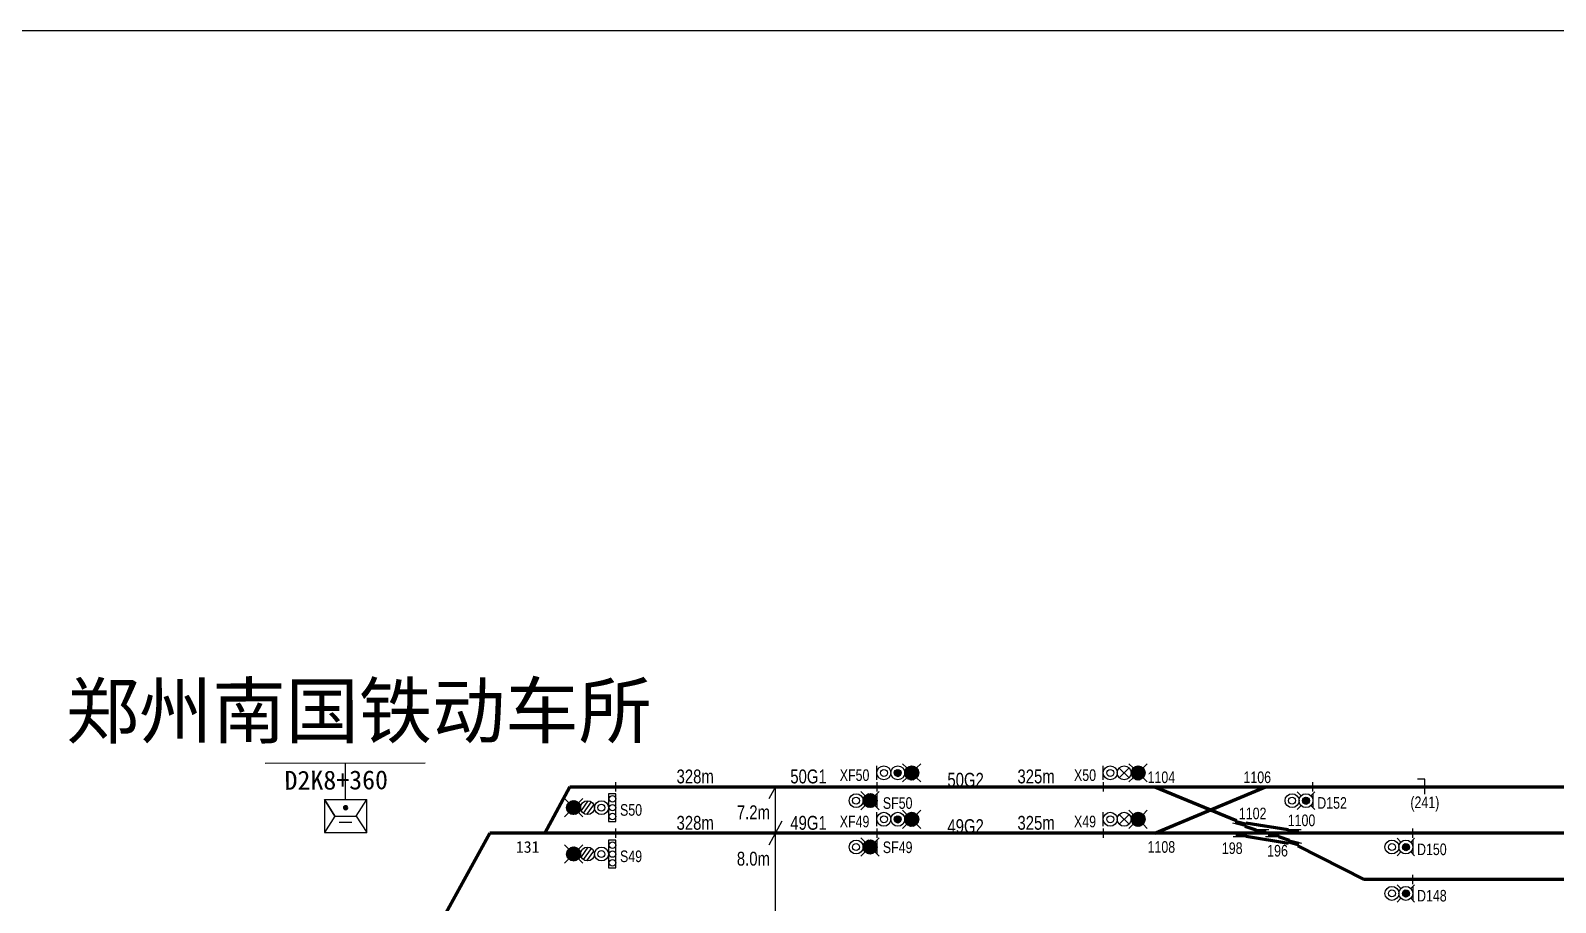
# Model space of a CAD drawing. Header units: millimetres. Extents: x -17381 to -15684, y 1883 to 2345.
# Drawn here: x -16057.7 to -15915.7, y 2263.8 to 2345 of the extents above; entities that cross this region are included whole.
import ezdxf
from ezdxf.enums import TextEntityAlignment as Align

# ---------------------------------------------------------------- set-up
doc = ezdxf.new("R2010")
doc.units = ezdxf.units.MM
doc.layers.add('1', color=1, linetype='Continuous')
doc.layers.add('标注', color=7, linetype='Continuous')
doc.styles.add('HZTXT', font='rs9.shx', dxfattribs={"width": 0.7, "bigfont": 'HZTXT.SHX'})
doc.styles.add('宋体', font='')
doc.styles.get('宋体').set_extended_font_data('SimSun')

# ---------------------------------------------------------------- blocks, each defined once
blk = doc.blocks.new('BD')
at = {"layer": '1', "color": 7}
for radius in [1.5, 0.75]:
    blk.add_circle((0, 0), radius, dxfattribs=at)
blk = doc.blocks.new('*X12')
at = {"color": 0}
for p, q in [((-1.5, 0.06), (0.7, 1.33)), ((-1.5, -0.06), (0.8, 1.27)), ((-1.49, 0.18), (0.59, 1.38)), ((-1.49, -0.17), (0.89, 1.21)), ((-1.47, 0.31), (0.47, 1.43)), ((-1.47, -0.27), (0.97, 1.14)), ((-1.45, -0.38), (1.05, 1.07)), ((-1.43, 0.44), (0.33, 1.46)), ((-1.42, -0.48), (1.12, 0.99)), ((-1.39, -0.57), (1.19, 0.92)), ((-1.38, 0.59), (0.18, 1.49)), ((-1.35, -0.66), (1.25, 0.83)), ((-1.3, 0.75), (0, 1.5)), ((-1.3, -0.75), (1.3, 0.75)), ((-1.25, -0.83), (1.35, 0.66)), ((-1.19, -0.92), (1.39, 0.57)), ((-1.17, 0.94), (-0.23, 1.48)), ((-1.12, -0.99), (1.42, 0.48)), ((-1.05, -1.07), (1.45, 0.38)), ((-0.97, -1.14), (1.47, 0.27)), ((-0.89, -1.21), (1.49, 0.17)), ((-0.8, -1.27), (1.5, 0.06)), ((-0.7, -1.33), (1.5, -0.06)), ((-0.59, -1.38), (1.49, -0.18)), ((-0.47, -1.43), (1.47, -0.31)), ((-0.33, -1.46), (1.43, -0.44)), ((-0.18, -1.49), (1.38, -0.59)), ((0, -1.5), (1.3, -0.75)), ((0.23, -1.48), (1.17, -0.94))]:
    blk.add_line(p, q, dxfattribs=at)
blk = doc.blocks.new('HDL')
at = {"layer": '1'}
for p, q in [((-1.06, 1.06), (-1.96, 1.96)), ((1.06, 1.06), (1.96, 1.96)), ((-1.06, -1.06), (-1.96, -1.96)), ((1.96, -1.96), (1.06, -1.06))]:
    blk.add_line(p, q, dxfattribs=at)
at = {"layer": '1', "color": 1}
blk.add_circle((0, 0), 1.5, dxfattribs=at)
at = {"layer": '1'}
blk.add_blockref('*X12', (0, 0), dxfattribs=at)
blk = doc.blocks.new('2xzla2')
at = {"layer": '1', "color": 7}
for p, q in [((0, 0.75), (0, -0.75)), ((0, -1.5), (0, -4.5))]:
    blk.add_line(p, q, dxfattribs=at)
at = {"layer": '1', "color": 7, "xscale": 0.9999997500000001, "yscale": 0.9999997500000001, "zscale": 0.9999997500000001}
blk.add_blockref('BD', (-4.49, -3), dxfattribs=at)
at = {"layer": '1', "color": 7, "rotation": 180}
blk.add_blockref('HDL', (-1.48, -3.01), dxfattribs=at)
blk = doc.blocks.new('A$C3C170638')
at = {"color": 0, "lineweight": -3}
for p, q in [((3.75, 4.03), (4.85, 4.66)), ((3.75, 3.92), (4.94, 4.6)), ((3.76, 4.15), (4.73, 4.71)), ((3.77, 3.81), (5.02, 4.53)), ((3.8, 3.71), (5.09, 4.46)), ((3.81, 4.29), (4.59, 4.74)), ((3.85, 3.63), (5.15, 4.38)), ((3.9, 3.54), (5.19, 4.29)), ((3.91, 4.47), (4.38, 4.74)), ((3.97, 3.47), (5.22, 4.19)), ((4.05, 3.4), (5.24, 4.08)), ((4.15, 3.34), (5.25, 3.97)), ((4.26, 3.29), (5.23, 3.85)), ((4.41, 3.26), (5.19, 3.71)), ((4.61, 3.26), (5.08, 3.53)), ((6, 4.06), (8.2, 5.33)), ((6, 3.94), (8.3, 5.27)), ((6.01, 4.18), (8.09, 5.38)), ((6.01, 3.83), (8.39, 5.21)), ((6.02, 3.73), (8.47, 5.14)), ((6.03, 4.31), (7.97, 5.43)), ((6.04, 3.62), (8.55, 5.07)), ((6.06, 4.44), (7.83, 5.46)), ((6.07, 3.52), (8.62, 4.99)), ((6.11, 3.43), (8.68, 4.92)), ((6.12, 4.59), (7.68, 5.49)), ((6.15, 3.34), (8.74, 4.83)), ((6.2, 4.75), (7.49, 5.5)), ((6.2, 3.25), (8.8, 4.75)), ((6.25, 3.17), (8.84, 4.66)), ((6.31, 3.08), (8.88, 4.57)), ((6.33, 4.94), (7.26, 5.48)), ((6.37, 3.01), (8.92, 4.48)), ((6.44, 2.93), (8.95, 4.38)), ((6.52, 2.86), (8.97, 4.27)), ((6.61, 2.79), (8.99, 4.17)), ((6.7, 2.73), (9, 4.06)), ((6.8, 2.67), (9, 3.94)), ((6.91, 2.62), (8.99, 3.82)), ((7.03, 2.57), (8.97, 3.69)), ((7.16, 2.54), (8.93, 3.56)), ((7.32, 2.51), (8.88, 3.41)), ((7.5, 2.5), (8.79, 3.25)), ((7.73, 2.52), (8.66, 3.06))]:
    blk.add_line(p, q, dxfattribs=at)
at = {"layer": '1', "color": 7, "lineweight": -3}
for p, q in [((0, 2.5), (0, 5.5)), ((0, 2), (0, 0))]:
    blk.add_line(p, q, dxfattribs=at)
at = {"layer": '1', "lineweight": -3}
for p, q in [((6.44, 5.06), (5.53, 5.96)), ((8.56, 5.06), (9.46, 5.96)), ((6.44, 2.94), (5.53, 2.04)), ((9.46, 2.04), (8.56, 2.94))]:
    blk.add_line(p, q, dxfattribs=at)
at = {"layer": '1', "color": 7, "lineweight": -3}
for radius in [1.5, 0.75]:
    blk.add_circle((1.5, 4), radius, dxfattribs=at)
at = {"layer": '1', "color": 4, "lineweight": -3}
for radius in [1.5, 0.75]:
    blk.add_circle((4.5, 4), radius, dxfattribs=at)
at = {"layer": '1', "color": 1, "lineweight": -3}
blk.add_circle((7.5, 4), 1.5, dxfattribs=at)
blk = doc.blocks.new('BSQA')
at = {"layer": '1', "color": 7, "lineweight": -3}
blk.add_circle((0, 0), 0.35, dxfattribs=at)
blk = doc.blocks.new('DC')
at = {"layer": '1', "color": 1}
for p, q in [((-1, 1), (-1, 0)), ((-1, 1), (2, 1)), ((-1, 0.87), (2, 0.87)), ((-1, 0.75), (2, 0.75)), ((-1, 0.62), (2, 0.62)), ((-1, 0.5), (2, 0.5)), ((-1, 0.37), (2, 0.37)), ((-1, 0.25), (2, 0.25)), ((-1, 0.12), (2, 0.12)), ((-1, 0), (2, 0)), ((2, 0), (2, 1))]:
    blk.add_line(p, q, dxfattribs=at)
blk = doc.blocks.new('dc4')
at = {"layer": '1'}
blk.add_line((1.4, -0.7), (-1.4, -0.7), dxfattribs=at)
at = {"layer": '1', "xscale": 0.7, "yscale": 0.7, "zscale": 0.7, "rotation": 180}
blk.add_blockref('DC', (0, 0), dxfattribs=at)
blk = doc.blocks.new('DC3')
at = {"layer": '1'}
blk.add_line((-1.4, 0.7), (1.4, 0.7), dxfattribs=at)
at = {"layer": '1', "xscale": 0.7, "yscale": 0.7, "zscale": 0.7}
blk.add_blockref('DC', (0, 0), dxfattribs=at)
blk = doc.blocks.new('A$C01337755')
at = {"color": 0, "lineweight": -3}
for p, q in [((6, 4.06), (8.2, 5.33)), ((6, 3.94), (8.3, 5.27)), ((6.01, 4.18), (8.09, 5.38)), ((6.01, 3.83), (8.39, 5.21)), ((6.02, 3.73), (8.47, 5.14)), ((6.03, 4.31), (7.97, 5.43)), ((6.04, 3.62), (8.55, 5.07)), ((6.06, 4.44), (7.83, 5.46)), ((6.07, 3.52), (8.62, 4.99)), ((6.11, 3.43), (8.68, 4.92)), ((6.12, 4.59), (7.68, 5.49)), ((6.15, 3.34), (8.74, 4.83)), ((6.2, 4.75), (7.49, 5.5)), ((6.2, 3.25), (8.8, 4.75)), ((6.25, 3.17), (8.84, 4.66)), ((6.31, 3.08), (8.88, 4.57)), ((6.33, 4.94), (7.26, 5.48)), ((6.37, 3.01), (8.92, 4.48)), ((6.44, 2.93), (8.95, 4.38)), ((6.52, 2.86), (8.97, 4.27)), ((6.61, 2.79), (8.99, 4.17)), ((6.7, 2.73), (9, 4.06)), ((6.8, 2.67), (9, 3.94)), ((6.91, 2.62), (8.99, 3.82)), ((7.03, 2.57), (8.97, 3.69)), ((7.16, 2.54), (8.93, 3.56)), ((7.32, 2.51), (8.88, 3.41)), ((7.5, 2.5), (8.79, 3.25)), ((7.73, 2.52), (8.66, 3.06))]:
    blk.add_line(p, q, dxfattribs=at)
at = {"layer": '1', "color": 7, "lineweight": -3}
for p, q in [((0, 2.5), (0, 5.5)), ((5.55, 5.06), (3.44, 2.94)), ((3.45, 5.05), (5.54, 2.92)), ((0, 2), (0, 0))]:
    blk.add_line(p, q, dxfattribs=at)
at = {"layer": '1', "lineweight": -3}
for p, q in [((6.44, 5.06), (5.53, 5.96)), ((8.56, 5.06), (9.46, 5.96)), ((6.44, 2.94), (5.53, 2.04)), ((9.46, 2.04), (8.56, 2.94))]:
    blk.add_line(p, q, dxfattribs=at)
at = {"layer": '1', "color": 7, "lineweight": -3}
for centre, radius in [((1.5, 4), 1.5), ((1.5, 4), 0.75), ((4.5, 4), 1.5)]:
    blk.add_circle(centre, radius, dxfattribs=at)
at = {"layer": '1', "color": 1, "lineweight": -3}
blk.add_circle((7.5, 4), 1.5, dxfattribs=at)
blk = doc.blocks.new('*X32')
at = {"color": 0}
for p, q in [((-0.75, 0.03), (0.35, 0.66)), ((-0.75, -0.08), (0.45, 0.6)), ((-0.73, 0.15), (0.23, 0.71)), ((-0.73, -0.19), (0.53, 0.53)), ((-0.69, 0.29), (0.09, 0.74)), ((-0.69, -0.29), (0.59, 0.46)), ((-0.65, -0.37), (0.65, 0.37)), ((-0.59, -0.46), (0.69, 0.29)), ((-0.58, 0.47), (-0.12, 0.74)), ((-0.53, -0.53), (0.73, 0.19)), ((-0.45, -0.6), (0.75, 0.08)), ((-0.35, -0.66), (0.75, -0.03)), ((-0.23, -0.71), (0.73, -0.15)), ((-0.09, -0.74), (0.69, -0.29)), ((0.12, -0.74), (0.58, -0.47))]:
    blk.add_line(p, q, dxfattribs=at)
blk = doc.blocks.new('ADL')
at = {"layer": '1', "color": 4}
for p, q in [((-1.06, 1.06), (-1.88, 1.88)), ((1.06, 1.06), (1.88, 1.88)), ((-1.88, -1.88), (-1.06, -1.06)), ((1.88, -1.88), (1.06, -1.06))]:
    blk.add_line(p, q, dxfattribs=at)
for radius in [1.5, 0.75]:
    blk.add_circle((0, 0), radius, dxfattribs=at)
blk.add_blockref('*X32', (0, 0), dxfattribs=at)
blk = doc.blocks.new('2XZLA1')
at = {"layer": '1', "color": 7}
for p, q in [((0, -1), (0, 1)), ((0, -1.5), (0, -4.5))]:
    blk.add_line(p, q, dxfattribs=at)
for name, p in [('BD', (-4.5, -3)), ('ADL', (-1.5, -3))]:
    blk.add_blockref(name, p, dxfattribs=at)
blk = doc.blocks.new('7DD')
at = {"layer": '1', "color": 1}
for p, q in [((0, 2), (-2.01, 2)), ((0, -2), (0, 2))]:
    blk.add_line(p, q, dxfattribs=at)

msp = doc.modelspace()

# ---------------------------------------------------------------- hatches: boundary and pattern name
at = {"layer": '标注'}
h = msp.add_hatch(color=0, dxfattribs=at)
edge = h.paths.add_edge_path()
edge.add_ellipse((-16028.33, 2272.62), major_axis=(-0.198, 0.001), ratio=0.974917, start_angle=0, end_angle=180)
edge.add_ellipse((-16028.33, 2272.62), major_axis=(-0.198, 0.001), ratio=0.974917, start_angle=180, end_angle=360)

# ---------------------------------------------------------------- linework, layer by layer
at = {"color": 7}
for p, q in [((-16035.83, 2276.79), (-16020.91, 2276.8)), ((-16028.33, 2273.4), (-16028.33, 2276.8))]:
    msp.add_line(p, q, dxfattribs=at)
at = {"color": 0, "lineweight": -3}
for p, q in [((-16030.31, 2273.4), (-16030.31, 2270.31)), ((-16030.31, 2273.4), (-16026.36, 2273.4)), ((-16029.32, 2271.85), (-16030.31, 2273.4)), ((-16027.34, 2271.85), (-16026.36, 2273.4)), ((-16026.36, 2270.31), (-16026.36, 2273.4)), ((-16006.8, 2273.21), (-16007.75, 2272.66)), ((-16006.76, 2273.18), (-16007.75, 2272.61)), ((-16006.72, 2273.15), (-16007.75, 2272.56)), ((-16006.9, 2273.25), (-16007.74, 2272.76)), ((-16006.85, 2273.23), (-16007.74, 2272.71)), ((-16006.68, 2273.12), (-16007.74, 2272.51)), ((-16006.65, 2273.09), (-16007.73, 2272.47)), ((-16006.96, 2273.26), (-16007.72, 2272.82)), ((-16006.62, 2273.06), (-16007.72, 2272.43)), ((-16007.02, 2273.28), (-16007.7, 2272.89)), ((-16006.59, 2273.03), (-16007.7, 2272.39)), ((-16006.56, 2272.99), (-16007.68, 2272.35)), ((-16007.1, 2273.28), (-16007.66, 2272.96)), ((-16006.54, 2272.96), (-16007.66, 2272.31)), ((-16006.52, 2272.92), (-16007.64, 2272.27)), ((-16007.2, 2273.27), (-16007.61, 2273.04)), ((-16006.5, 2272.88), (-16007.61, 2272.24)), ((-16006.49, 2272.84), (-16007.59, 2272.2)), ((-16006.47, 2272.79), (-16007.56, 2272.17)), ((-16006.46, 2272.75), (-16007.52, 2272.14)), ((-16006.46, 2272.7), (-16007.49, 2272.11)), ((-16006.45, 2272.66), (-16007.45, 2272.08)), ((-16006.45, 2272.61), (-16007.4, 2272.06)), ((-16006.46, 2272.55), (-16007.36, 2272.04)), ((-16006.47, 2272.5), (-16007.3, 2272.02)), ((-16006.48, 2272.44), (-16007.25, 2272)), ((-16006.51, 2272.38), (-16007.18, 2271.99)), ((-16006.54, 2272.31), (-16007.1, 2271.98)), ((-16006.6, 2272.22), (-16007, 2271.99)), ((-16029.32, 2271.85), (-16030.31, 2270.31)), ((-16029.32, 2271.85), (-16027.34, 2271.85)), ((-16028.93, 2271.27), (-16027.74, 2271.27)), ((-16027.34, 2271.85), (-16026.36, 2270.31)), ((-16030.31, 2270.31), (-16026.36, 2270.31)), ((-16006.8, 2268.89), (-16007.75, 2268.34)), ((-16006.76, 2268.86), (-16007.75, 2268.29)), ((-16006.72, 2268.83), (-16007.75, 2268.24)), ((-16006.9, 2268.93), (-16007.74, 2268.44)), ((-16006.85, 2268.91), (-16007.74, 2268.39)), ((-16006.68, 2268.8), (-16007.74, 2268.19)), ((-16006.65, 2268.77), (-16007.73, 2268.15)), ((-16006.96, 2268.94), (-16007.72, 2268.5)), ((-16006.62, 2268.74), (-16007.72, 2268.11)), ((-16007.02, 2268.96), (-16007.7, 2268.57)), ((-16006.59, 2268.71), (-16007.7, 2268.07)), ((-16006.56, 2268.67), (-16007.68, 2268.03)), ((-16007.1, 2268.96), (-16007.66, 2268.64)), ((-16006.54, 2268.64), (-16007.66, 2267.99)), ((-16006.52, 2268.6), (-16007.64, 2267.95)), ((-16007.2, 2268.95), (-16007.61, 2268.72)), ((-16006.5, 2268.56), (-16007.61, 2267.92)), ((-16006.49, 2268.52), (-16007.59, 2267.88)), ((-16006.47, 2268.47), (-16007.56, 2267.85)), ((-16006.46, 2268.43), (-16007.52, 2267.82)), ((-16006.46, 2268.38), (-16007.49, 2267.79)), ((-16006.45, 2268.34), (-16007.45, 2267.76)), ((-16006.45, 2268.29), (-16007.4, 2267.74)), ((-16006.46, 2268.23), (-16007.36, 2267.72)), ((-16006.47, 2268.18), (-16007.3, 2267.7)), ((-16006.48, 2268.12), (-16007.25, 2267.68)), ((-16006.51, 2268.06), (-16007.18, 2267.67)), ((-16006.54, 2267.99), (-16007.1, 2267.66)), ((-16006.6, 2267.9), (-16007, 2267.67))]:
    msp.add_line(p, q, dxfattribs=at)
at = {"color": 124, "lineweight": 70}
for p, q in [((-16009.78, 2270.26), (-16007.46, 2274.58)), ((-16007.46, 2274.58), (-15926.63, 2274.58)), ((-15952.99, 2274.58), (-15945.38, 2271.44)), ((-15952.99, 2270.26), (-15942.67, 2274.58)), ((-15926.63, 2274.58), (-15910.52, 2274.58)), ((-15944.59, 2270.91), (-15943.58, 2270.56)), ((-15940.56, 2270.56), (-15944.51, 2271.2)), ((-16014.89, 2270.26), (-16036.35, 2231.38)), ((-15926.63, 2270.26), (-16014.89, 2270.26)), ((-15944.49, 2269.99), (-15940.54, 2269.31)), ((-15941.46, 2269.95), (-15940.46, 2269.6)), ((-15939.66, 2269.08), (-15933.49, 2265.94)), ((-15910.52, 2270.26), (-15926.63, 2270.26)), ((-15914.25, 2265.93), (-15933.49, 2265.94))]:
    msp.add_line(p, q, dxfattribs=at)
at = {"color": 0}
for p, q in [((-16003.86, 2273.93), (-16003.86, 2271.34)), ((-16003.17, 2273.93), (-16003.86, 2273.93)), ((-16003.17, 2271.34), (-16003.17, 2273.93)), ((-15988.31, 2274.58), (-15988.92, 2273.46)), ((-16003.86, 2271.34), (-16003.17, 2271.34)), ((-15987.7, 2271.37), (-15988.92, 2269.14)), ((-16003.86, 2269.61), (-16003.86, 2267.02)), ((-16003.17, 2269.61), (-16003.86, 2269.61)), ((-16003.17, 2267.02), (-16003.17, 2269.61)), ((-16003.86, 2267.02), (-16003.17, 2267.02))]:
    msp.add_line(p, q, dxfattribs=at)
at = {"color": 124, "lineweight": -3}
msp.add_line((-15988.31, 2157.94), (-15988.31, 2274.58), dxfattribs=at)
at = {"color": 0}
msp.add_lwpolyline([(-17380.59, 2345.03), (-15683.64, 2345.03), (-15683.64, 1883.17), (-17380.59, 1883.17)], close=True, dxfattribs=at)
at = {"layer": '1', "color": 0, "lineweight": -3}
for p, q in [((-16003.17, 2274.14), (-16003.17, 2275.01)), ((-16007.95, 2273.48), (-16007.56, 2273.09)), ((-16006.64, 2273.09), (-16006.25, 2273.48)), ((-16007.56, 2272.17), (-16007.95, 2271.78)), ((-16006.64, 2272.17), (-16006.25, 2271.78)), ((-16006.38, 2272.36), (-16005.75, 2273.27)), ((-16006.18, 2272.11), (-16005.43, 2273.16)), ((-16005.86, 2271.99), (-16005.22, 2272.9)), ((-16003.17, 2269.82), (-16003.17, 2270.69)), ((-16007.95, 2269.16), (-16007.56, 2268.77)), ((-16006.64, 2268.77), (-16006.25, 2269.16)), ((-16007.56, 2267.85), (-16007.95, 2267.46)), ((-16006.64, 2267.85), (-16006.25, 2267.46)), ((-16006.38, 2268.04), (-16005.75, 2268.95)), ((-16006.18, 2267.79), (-16005.43, 2268.84)), ((-16005.86, 2267.67), (-16005.22, 2268.58))]:
    msp.add_line(p, q, dxfattribs=at)
for centre, radius in [((-16007.1, 2272.63), 0.648), ((-16005.81, 2272.63), 0.648), ((-16004.51, 2272.63), 0.648), ((-16004.51, 2272.63), 0.324), ((-16007.1, 2268.31), 0.648), ((-16005.81, 2268.31), 0.648), ((-16004.51, 2268.31), 0.648), ((-16004.51, 2268.31), 0.324)]:
    msp.add_circle(centre, radius, dxfattribs=at)
at = {"layer": '标注', "color": 0, "linetype": 'Continuous'}
msp.add_line((-16030.31, 2273.4), (-16029.32, 2271.85), dxfattribs=at)
for start_param, end_param in [(3.141593, 6.283185), (0, 3.141593)]:
    msp.add_ellipse((-16028.33, 2272.62), major_axis=(-0.198, 0.001), ratio=0.974917, start_param=start_param, end_param=end_param, dxfattribs=at)

# ---------------------------------------------------------------- block references
at = {"color": 0}
for name, p, xscale, yscale, zscale in [('A$C3C170638', (-15978.86, 2274.14), 0.4320000000002437, 0.4320000000002437, 0.4320000000002437), ('A$C01337755', (-15957.78, 2274.14), 0.4320000000002437, 0.4320000000002437, 0.4320000000002437), ('2xzla2', (-15978.86, 2274.58), 0.4320000000002437, 0.4320000000002437, 0.4320000000002437), ('2XZLA1', (-15938.26, 2274.58), 0.4320000000002437, 0.4320000000002437, 0.4320000000002437), ('7DD', (-15927.84, 2274.58), 0.3456000000010135, 0.3455999999996493, 0.3456), ('A$C3C170638', (-15978.86, 2269.82), 0.4320000000002437, 0.4320000000002437, 0.4320000000002437), ('A$C01337755', (-15957.78, 2269.82), 0.4320000000002437, 0.4320000000002437, 0.4320000000002437), ('2xzla2', (-15978.86, 2270.26), 0.4320000000002437, 0.4320000000002437, 0.4320000000002437), ('2XZLA1', (-15928.96, 2270.26), 0.4320000000002437, 0.4320000000002437, 0.4320000000002437), ('2XZLA1', (-15928.96, 2265.94), 0.4320000000002437, 0.4320000000002437, 0.4320000000002437)]:
    msp.add_blockref(name, p, dxfattribs=dict(at, xscale=xscale, yscale=yscale, zscale=zscale))
at = {"color": 0, "extrusion": (0, 0, -1), "zscale": -0.432}
for name, p, xscale, yscale, rotation in [('DC3', (15945.09, 2271.36), 0.4319999999984793, 0.4320000000000164, 195.0785683649217), ('dc4', (15942.98, 2270.26), 0.4320000000002437, 0.4320000000002437, 180), ('dc4', (15939.95, 2270.26), 0.4320000000002437, 0.4320000000002437, 180), ('DC3', (15945.09, 2270.26), 0.4320000000002437, 0.4320000000002437, 180), ('DC3', (15942.07, 2270.26), 0.4320000000002437, 0.4320000000002437, 180), ('DC3', (15939.95, 2269.16), 0.4319999999984792, 0.4320000000000164, 15.0785683649217)]:
    msp.add_blockref(name, p, dxfattribs=dict(at, xscale=xscale, yscale=yscale, rotation=rotation))
at = {"layer": '1', "color": 0, "xscale": 0.8637839999996629, "yscale": 0.8637839999996629, "zscale": 0.8637839999996629, "rotation": 90.23488360286382}
for p in [(-16003.48, 2273.45), (-16003.48, 2272.63), (-16003.48, 2271.81), (-16003.48, 2269.13), (-16003.48, 2268.31), (-16003.48, 2267.49)]:
    msp.add_blockref('BSQA', p, dxfattribs=at)

# ---------------------------------------------------------------- texts
at = {"color": 0, "style": 'HZTXT', "width": 0.8}
for s, height, p in [('328m', 1.296, (-15995.78, 2274.89)), ('50G1', 1.296, (-15985.23, 2274.89)), ('325m', 1.296, (-15964.04, 2274.89)), ('50G2', 1.296, (-15970.6, 2274.58)), ('(241)', 1.08, (-15927.84, 2272.59)), ('328m', 1.296, (-15995.78, 2270.57)), ('49G1', 1.296, (-15985.23, 2270.57)), ('49G2', 1.296, (-15970.6, 2270.26)), ('325m', 1.296, (-15964.04, 2270.57))]:
    msp.add_text(s, height=height, dxfattribs=at).set_placement(p, align=Align.CENTER)
for s, height, p in [('XF50', 1.08, (-15979.56, 2275.66)), ('7.2m', 1.296, (-15988.82, 2272.2)), ('XF49', 1.08, (-15979.56, 2271.34)), ('8.0m', 1.296, (-15988.82, 2267.88))]:
    msp.add_text(s, height=height, dxfattribs=at).set_placement(p, align=Align.MIDDLE_RIGHT)
for s, p in [('X50', (-15960.51, 2275.66)), ('1104', (-15953.66, 2275.46)), ('1106', (-15944.73, 2275.46)), ('SF50', (-15978.31, 2273.06)), ('D152', (-15937.86, 2273.07)), ('S50', (-16002.78, 2272.42)), ('1102', (-15945.16, 2272.09)), ('1100', (-15940.61, 2271.45)), ('X49', (-15960.51, 2271.34)), ('SF49', (-15978.31, 2268.94)), ('1108', (-15953.66, 2268.97)), ('198', (-15946.74, 2268.86)), ('196', (-15942.52, 2268.62)), ('D150', (-15928.57, 2268.75)), ('S49', (-16002.78, 2268.1)), ('D148', (-15928.57, 2264.43))]:
    msp.add_text(s, height=1.08, dxfattribs=at).set_placement(p, align=Align.MIDDLE_LEFT)
at = {"color": 7, "lineweight": -3, "style": '宋体'}
msp.add_text('D2K8+360', height=1.769, rotation=0.3381, dxfattribs=at).set_placement((-16034.01, 2274.29))
at = {"color": 0, "ltscale": 0.5, "style": '宋体'}
msp.add_text('131', height=1.08, dxfattribs=at).set_placement((-16012.48, 2268.43))
at = {"layer": '标注', "color": 7, "lineweight": -3, "style": '宋体'}
msp.add_text('郑州南国铁动车所', height=5, rotation=0.0381, dxfattribs=at).set_placement((-16054.38, 2279.14))

doc.saveas('drawing.dxf')
